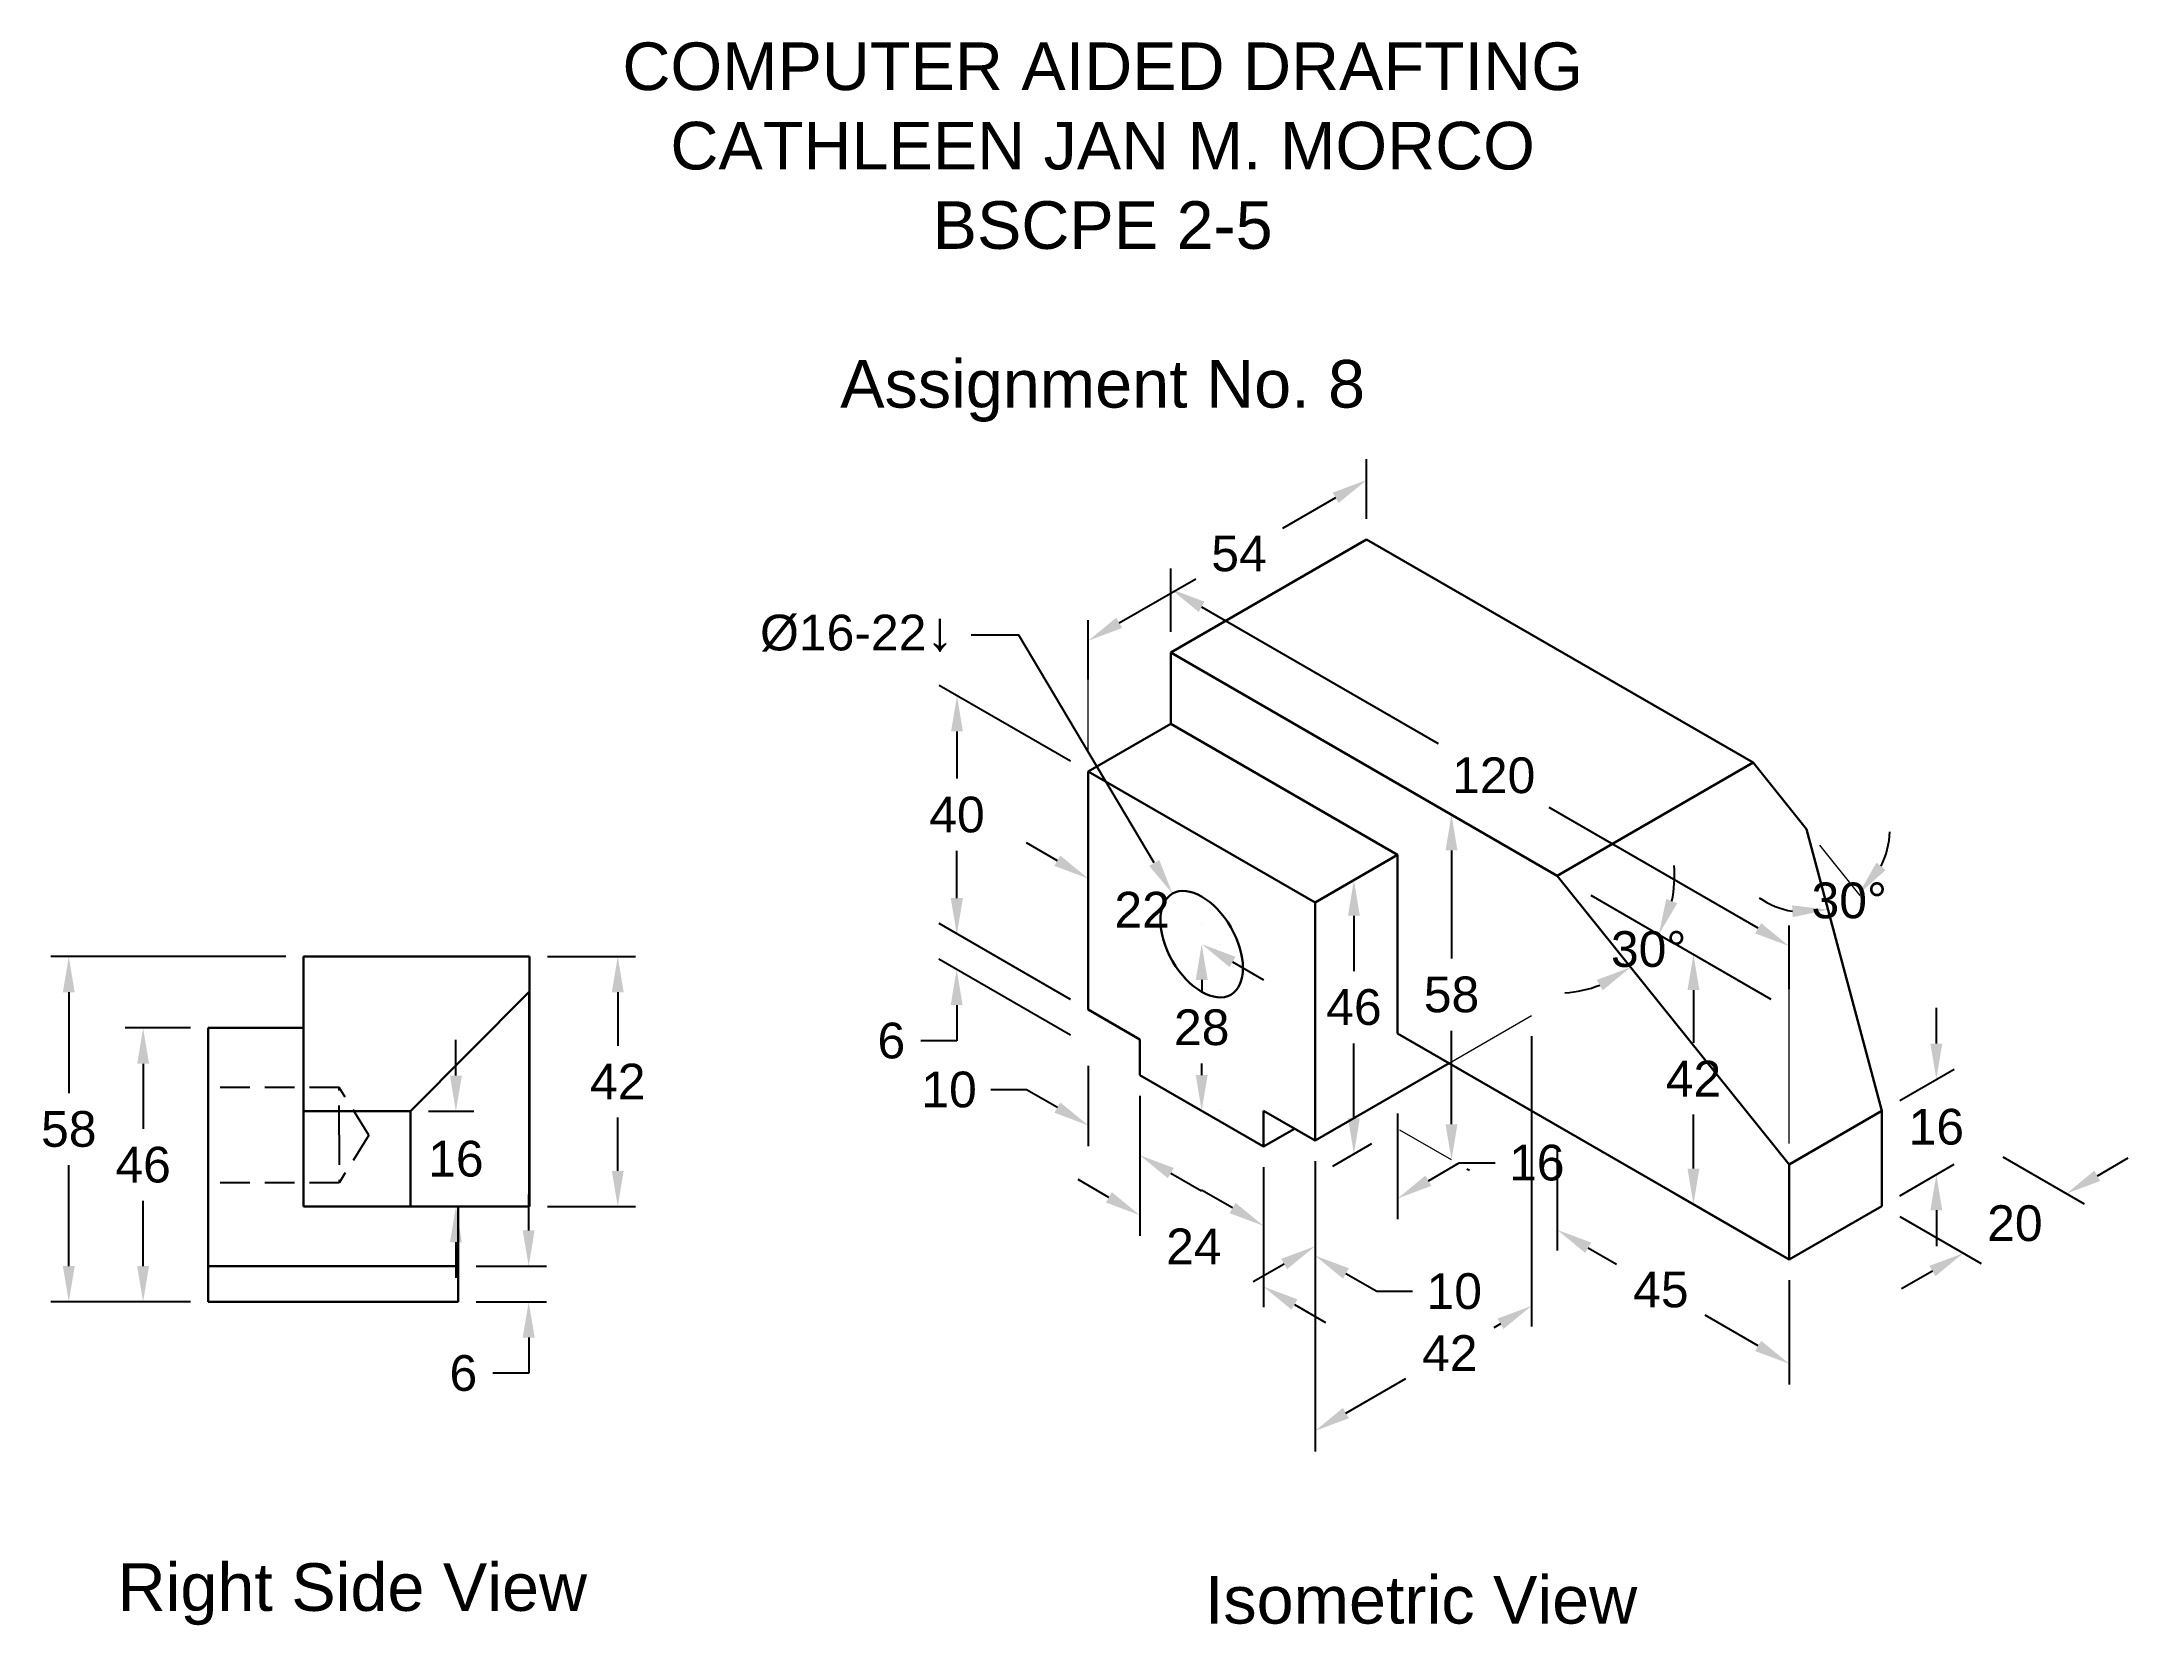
# Model space of a CAD drawing. Header units: millimetres. Extents: x -294 to 57, y -61 to 205.
import ezdxf
from ezdxf import colors
from ezdxf.entities.mleader import LeaderData, LeaderLine
from ezdxf.math import Vec2, Vec3

# ---------------------------------------------------------------- set-up
doc = ezdxf.new("R2010")
doc.units = ezdxf.units.MM
doc.header["$LTSCALE"] = 10
doc.header["$PDMODE"] = 35
doc.linetypes.add('DASHED', pattern=[0.75, 0.5, -0.25])
for name, color, linetype, lineweight in [('dimension', 3, 'Continuous', 13), ('HIDDEN', 2, 'DASHED', 25), ('object', 7, 'Continuous', 30)]:
    doc.layers.add(name, color=color, linetype=linetype, lineweight=lineweight)
doc.styles.get("Standard").update_dxf_attribs({"font": 'arial.ttf'})
doc.dimstyles.new('Copy of ISO-25', dxfattribs={"dimtxt": 6, "dimasz": 6, "dimexe": 3, "dimexo": 3, "dimgap": 3, "dimtad": 0, "dimtih": 1, "dimtoh": 1, "dimdec": 0, "dimzin": 1, "dimdsep": 46, "dimtxsty": 'Standard', "dimcen": 0, "dimadec": 0, "dimazin": 0, "dimtfac": 1, "dimtdec": 0, "dimtofl": 0, "dimtmove": 0, "dimatfit": 3, "dimfxl": 25.4, "dimarcsym": 0})

# ---------------------------------------------------------------- blocks, each defined once
blk = doc.blocks.new('*D2')
at = {"layer": 'Defpoints', "color": 0, "transparency": 16777216}
for p in [(32.91, 19), (46.6, 11.09), (15.59, 9)]:
    blk.add_point(p, dxfattribs=at)
at = {"layer": 'dimension', "color": 0, "lineweight": -2, "transparency": 16777216}
for p, q in [((35.91, 17.27), (49.6, 9.36)), ((51.8, 14.09), (57, 17.09)), ((18.59, 7.27), (32.28, -0.64)), ((24.09, -1.91), (18.89, -4.91))]:
    blk.add_line(p, q, dxfattribs=at)
at = {"layer": 'dimension', "color": 0, "transparency": 16777216}
for points in [[(51.3, 14.96), (52.3, 13.23), (46.6, 11.09)], [(23.59, -1.04), (24.59, -2.77), (29.28, 1.09)]]:
    blk.add_solid(points, dxfattribs=at)
at = {"layer": 'dimension', "color": 0, "transparency": 16777216, "insert": (37.94, 6.09), "char_height": 6, "attachment_point": 5}
blk.add_mtext('20', dxfattribs=at)
blk = doc.blocks.new('*D4')
at = {"layer": 'Defpoints', "color": 0, "transparency": 16777216}
for p in [(-71.01, 121), (-117.78, 103.98), (-117.78, 94)]:
    blk.add_point(p, dxfattribs=at)
at = {"layer": 'dimension', "color": 0, "lineweight": -2, "transparency": 16777216}
for p, q in [((-71.01, 124.46), (-71.01, 134.45)), ((-76.21, 127.98), (-85.16, 122.81)), ((-112.58, 106.98), (-99.73, 114.4)), ((-117.78, 97.46), (-117.78, 107.45))]:
    blk.add_line(p, q, dxfattribs=at)
at = {"layer": 'dimension', "color": 0, "transparency": 16777216}
for points in [[(-76.71, 128.85), (-75.71, 127.12), (-71.01, 130.98)], [(-113.08, 107.85), (-112.08, 106.12), (-117.78, 103.98)]]:
    blk.add_solid(points, dxfattribs=at)
at = {"layer": 'dimension', "color": 0, "transparency": 16777216, "insert": (-92.45, 118.61), "char_height": 6, "attachment_point": 5}
blk.add_mtext('54', dxfattribs=at)
blk = doc.blocks.new('*D5')
at = {"layer": 'Defpoints', "color": 0, "transparency": 16777216}
for p in [(-43.3, 41), (-79.67, 20), (-79.67, -28.77)]:
    blk.add_point(p, dxfattribs=at)
at = {"layer": 'dimension', "color": 0, "lineweight": -2, "transparency": 16777216}
for p, q in [((-43.3, 37.54), (-43.3, -11.23)), ((-79.67, 16.54), (-79.67, -32.23)), ((-48.5, -10.77), (-49.64, -11.43)), ((-74.48, -25.77), (-64.41, -19.96))]:
    blk.add_line(p, q, dxfattribs=at)
at = {"layer": 'dimension', "color": 0, "transparency": 16777216}
for points in [[(-49, -9.9), (-48, -11.63), (-43.3, -7.77)], [(-74.98, -24.9), (-73.98, -26.63), (-79.67, -28.77)]]:
    blk.add_solid(points, dxfattribs=at)
at = {"layer": 'dimension', "color": 0, "transparency": 16777216, "insert": (-57.03, -15.69), "char_height": 6, "attachment_point": 5}
blk.add_mtext('42', dxfattribs=at)
blk = doc.blocks.new('*D6')
at = {"layer": 'Defpoints', "color": 0, "transparency": 16777216}
for p in [(-65.82, 28), (-79.67, 20), (-65.82, 10.26)]:
    blk.add_point(p, dxfattribs=at)
at = {"layer": 'dimension', "color": 0, "lineweight": -2, "transparency": 16777216}
for p, q in [((-65.82, 24.54), (-65.82, 6.8)), ((-79.67, 16.54), (-79.67, -1.2)), ((-60.62, 13.26), (-55.43, 16.26)), ((-55.43, 16.26), (-49.43, 16.26)), ((-84.87, -0.74), (-90.07, -3.74))]:
    blk.add_line(p, q, dxfattribs=at)
at = {"layer": 'dimension', "color": 0, "transparency": 16777216}
for points in [[(-61.12, 14.13), (-60.12, 12.4), (-65.82, 10.26)], [(-85.37, 0.13), (-84.37, -1.6), (-79.67, 2.26)]]:
    blk.add_solid(points, dxfattribs=at)
at = {"layer": 'dimension', "color": 0, "transparency": 16777216, "insert": (-42.41, 16.26), "char_height": 6, "attachment_point": 5}
blk.add_mtext('16', dxfattribs=at)
blk = doc.blocks.new('*D7')
at = {"layer": 'Defpoints', "color": 0, "transparency": 16777216}
for p in [(-117.78, 82), (-139.85, 54.74), (-117.78, 42)]:
    blk.add_point(p, dxfattribs=at)
at = {"layer": 'dimension', "color": 0, "lineweight": -2, "transparency": 16777216}
for p, q in [((-120.78, 83.73), (-142.85, 96.47)), ((-139.85, 88.74), (-139.85, 80.81)), ((-139.85, 60.74), (-139.85, 68.68)), ((-120.78, 43.73), (-142.85, 56.47))]:
    blk.add_line(p, q, dxfattribs=at)
at = {"layer": 'dimension', "color": 0, "transparency": 16777216}
for points in [[(-140.85, 88.74), (-138.85, 88.74), (-139.85, 94.74)], [(-140.85, 60.74), (-138.85, 60.74), (-139.85, 54.74)]]:
    blk.add_solid(points, dxfattribs=at)
at = {"layer": 'dimension', "color": 0, "transparency": 16777216, "insert": (-139.85, 74.74), "char_height": 6, "attachment_point": 5}
blk.add_mtext('40', dxfattribs=at)
blk = doc.blocks.new('*D8')
at = {"layer": 'Defpoints', "color": 0, "transparency": 16777216}
for p in [(-117.78, 64), (-98.73, 53.01), (-98.73, 53)]:
    blk.add_point(p, dxfattribs=at)
at = {"layer": 'dimension', "color": 0, "lineweight": -2, "transparency": 16777216}
for p, q in [((-122.98, 67.01), (-128.17, 70.01)), ((-117.78, 67.46), (-117.78, 67.48)), ((-98.73, 56.46), (-98.73, 56.48)), ((-93.53, 50.01), (-88.33, 47.01))]:
    blk.add_line(p, q, dxfattribs=at)
at = {"layer": 'dimension', "color": 0, "transparency": 16777216}
for points in [[(-122.48, 67.88), (-123.48, 66.15), (-117.78, 64.01)], [(-93.03, 50.88), (-94.03, 49.15), (-98.73, 53.01)]]:
    blk.add_solid(points, dxfattribs=at)
at = {"layer": 'dimension', "color": 0, "transparency": 16777216, "insert": (-108.74, 58.79), "char_height": 6, "attachment_point": 5}
blk.add_mtext('22', dxfattribs=at)
blk = doc.blocks.new('*D9')
at = {"layer": 'Defpoints', "color": 0, "transparency": 16777216}
for p in [(-109.12, 31), (-88.33, 19), (-88.33, -4.53)]:
    blk.add_point(p, dxfattribs=at)
at = {"layer": 'dimension', "color": 0, "lineweight": -2, "transparency": 16777216}
for p, q in [((-109.12, 27.54), (-109.12, 4.01)), ((-88.33, 15.54), (-88.33, -7.99)), ((-114.32, 10.47), (-119.51, 13.47)), ((-83.14, -7.53), (-77.94, -10.53))]:
    blk.add_line(p, q, dxfattribs=at)
at = {"layer": 'dimension', "color": 0, "transparency": 16777216}
for points in [[(-113.82, 11.34), (-114.82, 9.6), (-109.12, 7.47)], [(-82.64, -6.66), (-83.64, -8.4), (-88.33, -4.53)]]:
    blk.add_solid(points, dxfattribs=at)
at = {"layer": 'dimension', "color": 0, "transparency": 16777216, "insert": (-100.04, 2.23), "char_height": 6, "attachment_point": 5}
blk.add_mtext('24', dxfattribs=at)
blk = doc.blocks.new('*D10')
at = {"layer": 'Defpoints', "color": 0, "transparency": 16777216}
for p in [(-139.9, 48.77), (-117.78, 42), (-117.78, 36)]:
    blk.add_point(p, dxfattribs=at)
at = {"layer": 'dimension', "color": 0, "lineweight": -2, "transparency": 16777216}
for p, q in [((-139.9, 60.77), (-139.9, 66.77)), ((-120.78, 43.73), (-142.9, 56.5)), ((-120.78, 37.73), (-142.9, 50.5)), ((-139.9, 42.77), (-139.9, 36.77)), ((-139.9, 36.77), (-145.9, 36.77))]:
    blk.add_line(p, q, dxfattribs=at)
at = {"layer": 'dimension', "color": 0, "transparency": 16777216}
for points in [[(-140.9, 60.77), (-138.9, 60.77), (-139.9, 54.77)], [(-140.9, 42.77), (-138.9, 42.77), (-139.9, 48.77)]]:
    blk.add_solid(points, dxfattribs=at)
at = {"layer": 'dimension', "color": 0, "transparency": 16777216, "insert": (-150.88, 36.77), "char_height": 6, "attachment_point": 5}
blk.add_mtext('6', dxfattribs=at)
blk = doc.blocks.new('*D11')
at = {"layer": 'Defpoints', "color": 0, "transparency": 16777216}
for p in [(-117.78, 36), (-109.12, 31), (-109.12, 17.55)]:
    blk.add_point(p, dxfattribs=at)
at = {"layer": 'dimension', "color": 0, "lineweight": -2, "transparency": 16777216}
for p, q in [((-117.78, 32.54), (-117.78, 19.08)), ((-128.17, 28.55), (-134.17, 28.55)), ((-122.98, 25.55), (-128.17, 28.55)), ((-109.12, 27.54), (-109.12, 14.08)), ((-103.92, 14.55), (-98.73, 11.55))]:
    blk.add_line(p, q, dxfattribs=at)
at = {"layer": 'dimension', "color": 0, "transparency": 16777216}
for points in [[(-122.48, 26.41), (-123.48, 24.68), (-117.78, 22.55)], [(-103.42, 15.41), (-104.42, 13.68), (-109.12, 17.55)]]:
    blk.add_solid(points, dxfattribs=at)
at = {"layer": 'dimension', "color": 0, "transparency": 16777216, "insert": (-141.18, 28.55), "char_height": 6, "attachment_point": 5}
blk.add_mtext('10', dxfattribs=at)
blk = doc.blocks.new('*D12')
at = {"layer": 'Defpoints', "color": 0, "transparency": 16777216}
for p in [(-88.33, 19), (-79.67, 14), (-79.67, 0.68)]:
    blk.add_point(p, dxfattribs=at)
at = {"layer": 'dimension', "color": 0, "lineweight": -2, "transparency": 16777216}
for p, q in [((-88.33, 15.54), (-88.33, 2.22)), ((-93.53, 8.68), (-98.73, 11.68)), ((-79.67, 10.54), (-79.67, -2.78)), ((-74.48, -2.32), (-69.28, -5.32)), ((-69.28, -5.32), (-63.28, -5.32))]:
    blk.add_line(p, q, dxfattribs=at)
at = {"layer": 'dimension', "color": 0, "transparency": 16777216}
for points in [[(-93.03, 9.55), (-94.03, 7.81), (-88.33, 5.68)], [(-73.98, -1.45), (-74.98, -3.19), (-79.67, 0.68)]]:
    blk.add_solid(points, dxfattribs=at)
at = {"layer": 'dimension', "color": 0, "transparency": 16777216, "insert": (-56.28, -5.32), "char_height": 6, "attachment_point": 5}
blk.add_mtext('10', dxfattribs=at)
blk = doc.blocks.new('*D13')
at = {"layer": 'Defpoints', "color": 0, "transparency": 16777216}
for p in [(-98.73, 53), (-98.72, 53), (-98.73, 25)]:
    blk.add_point(p, dxfattribs=at)
at = {"layer": 'dimension', "color": 0, "lineweight": -2, "transparency": 16777216}
for p, q in [((-95.73, 53), (-95.72, 53)), ((-98.72, 47), (-98.72, 45.06)), ((-98.72, 31), (-98.72, 32.94)), ((-95.73, 25), (-95.72, 25))]:
    blk.add_line(p, q, dxfattribs=at)
at = {"layer": 'dimension', "color": 0, "transparency": 16777216}
for points in [[(-99.72, 47), (-97.72, 47), (-98.72, 53)], [(-99.72, 31), (-97.72, 31), (-98.72, 25)]]:
    blk.add_solid(points, dxfattribs=at)
at = {"layer": 'dimension', "color": 0, "transparency": 16777216, "insert": (-98.72, 39), "char_height": 6, "attachment_point": 5}
blk.add_mtext('28', dxfattribs=at)
blk = doc.blocks.new('*D14')
at = {"layer": 'Defpoints', "color": 0, "transparency": 16777216}
for p in [(-38.97, 22.5), (0, 0), (0, -17.49)]:
    blk.add_point(p, dxfattribs=at)
at = {"layer": 'dimension', "color": 0, "lineweight": -2, "transparency": 16777216}
for p, q in [((-38.97, 19.04), (-38.97, 1.54)), ((-33.77, 2.01), (-28.99, -0.75)), ((0, -3.46), (0, -20.96)), ((-5.2, -14.49), (-14.11, -9.34))]:
    blk.add_line(p, q, dxfattribs=at)
at = {"layer": 'dimension', "color": 0, "transparency": 16777216}
for points in [[(-33.27, 2.87), (-34.27, 1.14), (-38.97, 5.01)], [(-4.7, -13.63), (-5.7, -15.36), (0, -17.49)]]:
    blk.add_solid(points, dxfattribs=at)
at = {"layer": 'dimension', "color": 0, "transparency": 16777216, "insert": (-21.55, -5.05), "char_height": 6, "attachment_point": 5}
blk.add_mtext('45', dxfattribs=at)
blk = doc.blocks.new('*D15')
at = {"layer": 'Defpoints', "color": 0, "transparency": 16777216}
for p in [(-16.08, 51.29), (0, 42), (0, 0)]:
    blk.add_point(p, dxfattribs=at)
at = {"layer": 'dimension', "color": 0, "lineweight": -2, "transparency": 16777216}
for p, q in [((-3, 43.73), (-19.08, 53.02)), ((-16.08, 45.29), (-16.08, 36.42)), ((-16.08, 15.29), (-16.08, 24.39)), ((-3, 1.73), (-19.08, 11.02))]:
    blk.add_line(p, q, dxfattribs=at)
at = {"layer": 'dimension', "color": 0, "transparency": 16777216}
for points in [[(-17.08, 45.29), (-15.08, 45.29), (-16.08, 51.29)], [(-17.08, 15.29), (-15.08, 15.29), (-16.08, 9.29)]]:
    blk.add_solid(points, dxfattribs=at)
at = {"layer": 'dimension', "color": 0, "transparency": 16777216, "insert": (-16.08, 30.41), "char_height": 6, "attachment_point": 5}
blk.add_mtext('42', dxfattribs=at)
blk = doc.blocks.new('*D16')
at = {"layer": 'Defpoints', "color": 0, "transparency": 16777216}
for p in [(-38.97, 64.5), (-38.97, 64.5), (-35.94, 62.75), (-24.82, 50.77), (0, 16)]:
    blk.add_point(p, dxfattribs=at)
at = {"layer": 'dimension', "color": 0, "lineweight": -2, "transparency": 16777216}
blk.add_line((-33.34, 61.25), (-19.3, 53.14), dxfattribs=at)
for start, end in [(347.5048, 5.0097), (273.7732, 291.278)]:
    blk.add_arc((-38.97, 64.5), 19.72, start, end, dxfattribs=at)
at = {"layer": 'dimension', "color": 0, "transparency": 16777216}
for points in [[(-18.79, 59.87), (-20.65, 60.6), (-21.9, 54.64)], [(-32.32, 46.99), (-31.32, 45.26), (-26.62, 49.13)]]:
    blk.add_solid(points, dxfattribs=at)
at = {"layer": 'dimension', "color": 0, "transparency": 16777216, "insert": (-23.61, 52.14), "char_height": 6, "attachment_point": 5}
blk.add_mtext('30%%D', dxfattribs=at)
blk = doc.blocks.new('*D17')
at = {"layer": 'Defpoints', "color": 0, "transparency": 16777216}
for p in [(-79.67, 60), (-73.14, 17.77), (-79.67, 14)]:
    blk.add_point(p, dxfattribs=at)
at = {"layer": 'dimension', "color": 0, "lineweight": -2, "transparency": 16777216}
for p, q in [((-76.67, 61.73), (-70.14, 65.51)), ((-73.14, 57.77), (-73.14, 48.46)), ((-73.14, 23.77), (-73.14, 36.33)), ((-76.67, 15.73), (-70.14, 19.51))]:
    blk.add_line(p, q, dxfattribs=at)
at = {"layer": 'dimension', "color": 0, "transparency": 16777216}
for points in [[(-74.14, 57.77), (-72.14, 57.77), (-73.14, 63.77)], [(-74.14, 23.77), (-72.14, 23.77), (-73.14, 17.77)]]:
    blk.add_solid(points, dxfattribs=at)
at = {"layer": 'dimension', "color": 0, "transparency": 16777216, "insert": (-73.14, 42.4), "char_height": 6, "attachment_point": 5}
blk.add_mtext('46', dxfattribs=at)
blk = doc.blocks.new('*D18')
at = {"layer": 'Defpoints', "color": 0, "transparency": 16777216}
for p in [(15.59, 25), (24.74, 14.29), (15.59, 9)]:
    blk.add_point(p, dxfattribs=at)
at = {"layer": 'dimension', "color": 0, "lineweight": -2, "transparency": 16777216}
for p, q in [((24.74, 36.29), (24.74, 42.29)), ((18.59, 26.73), (27.74, 32.02)), ((18.59, 10.73), (27.74, 16.02)), ((24.74, 8.29), (24.74, 2.29))]:
    blk.add_line(p, q, dxfattribs=at)
at = {"layer": 'dimension', "color": 0, "transparency": 16777216}
for points in [[(23.74, 36.29), (25.74, 36.29), (24.74, 30.29)], [(23.74, 8.29), (25.74, 8.29), (24.74, 14.29)]]:
    blk.add_solid(points, dxfattribs=at)
at = {"layer": 'dimension', "color": 0, "transparency": 16777216, "insert": (24.74, 22.29), "char_height": 6, "attachment_point": 5}
blk.add_mtext('16', dxfattribs=at)
blk = doc.blocks.new('*D19')
at = {"layer": 'Defpoints', "color": 0, "transparency": 16777216}
for p in [(-57.16, 75), (-57.16, 17), (-56.74, 16.76)]:
    blk.add_point(p, dxfattribs=at)
at = {"layer": 'dimension', "color": 0, "lineweight": -2, "transparency": 16777216}
for p, q in [((-54.16, 73.27), (-53.74, 73.03)), ((-56.74, 68.76), (-56.74, 50.58)), ((-56.74, 22.76), (-56.74, 38.45)), ((-54.16, 15.27), (-53.74, 15.03))]:
    blk.add_line(p, q, dxfattribs=at)
at = {"layer": 'dimension', "color": 0, "transparency": 16777216}
for points in [[(-57.74, 68.76), (-55.74, 68.76), (-56.74, 74.76)], [(-57.74, 22.76), (-55.74, 22.76), (-56.74, 16.76)]]:
    blk.add_solid(points, dxfattribs=at)
at = {"layer": 'dimension', "color": 0, "transparency": 16777216, "insert": (-56.74, 44.52), "char_height": 6, "attachment_point": 5}
blk.add_mtext('58', dxfattribs=at)
blk = doc.blocks.new('*D20')
at = {"layer": 'Defpoints', "color": 0, "transparency": 16777216}
for p in [(2.91, 72.33), (5.1, 69.61), (11.88, 61.17), (8.37, 59.43), (15.59, 25)]:
    blk.add_point(p, dxfattribs=at)
at = {"layer": 'dimension', "color": 0, "lineweight": -2, "transparency": 16777216}
for start, end in [(333.5089, 358.235), (235.5428, 260.2688)]:
    blk.add_arc((2.91, 72.33), 14.01, start, end, dxfattribs=at)
at = {"layer": 'dimension', "color": 0, "transparency": 16777216}
for points in [[(16.23, 65.46), (14.67, 66.71), (11.69, 61.41)], [(0.5, 59.52), (0.59, 57.53), (6.54, 58.8)]]:
    blk.add_solid(points, dxfattribs=at)
at = {"layer": 'dimension', "color": 0, "transparency": 16777216, "insert": (10.1, 60.31), "char_height": 6, "attachment_point": 5}
blk.add_mtext('30%%D', dxfattribs=at)
blk = doc.blocks.new('*D21')
at = {"layer": 'Defpoints', "color": 0, "transparency": 16777216}
for p in [(-103.92, 102), (0, 52.67), (0, 42)]:
    blk.add_point(p, dxfattribs=at)
at = {"layer": 'dimension', "color": 0, "lineweight": -2, "transparency": 16777216}
for p, q in [((-103.92, 105.46), (-103.92, 116.13)), ((-98.73, 109.67), (-58.98, 86.72)), ((-5.2, 55.67), (-40.31, 75.94)), ((0, 45.46), (0, 56.13))]:
    blk.add_line(p, q, dxfattribs=at)
at = {"layer": 'dimension', "color": 0, "transparency": 16777216}
for points in [[(-98.23, 110.53), (-99.23, 108.8), (-103.92, 112.67)], [(-4.7, 56.53), (-5.7, 54.8), (0, 52.67)]]:
    blk.add_solid(points, dxfattribs=at)
at = {"layer": 'dimension', "color": 0, "transparency": 16777216, "insert": (-49.65, 81.33), "char_height": 6, "attachment_point": 5}
blk.add_mtext('120', dxfattribs=at)
blk = doc.blocks.new('*D23')
at = {"layer": 'Defpoints', "color": 0, "transparency": 16777216}
for p in [(-289.12, 50.92), (-249.67, 50.92), (-265.67, -7.08)]:
    blk.add_point(p, dxfattribs=at)
at = {"layer": 'dimension', "color": 0, "lineweight": -2, "transparency": 16777216}
for p, q in [((-252.67, 50.92), (-292.12, 50.92)), ((-289.12, 44.92), (-289.12, 27.98)), ((-289.12, -1.08), (-289.12, 15.86)), ((-268.67, -7.08), (-292.12, -7.08))]:
    blk.add_line(p, q, dxfattribs=at)
at = {"layer": 'dimension', "color": 0, "transparency": 16777216}
for points in [[(-290.12, 44.92), (-288.12, 44.92), (-289.12, 50.92)], [(-290.12, -1.08), (-288.12, -1.08), (-289.12, -7.08)]]:
    blk.add_solid(points, dxfattribs=at)
at = {"layer": 'dimension', "color": 0, "transparency": 16777216, "insert": (-289.12, 21.92), "char_height": 6, "attachment_point": 5}
blk.add_mtext('58', dxfattribs=at)
blk = doc.blocks.new('*D24')
at = {"layer": 'Defpoints', "color": 0, "transparency": 16777216}
for p in [(-265.67, 38.92), (-276.63, -7.08), (-265.67, -7.08)]:
    blk.add_point(p, dxfattribs=at)
at = {"layer": 'dimension', "color": 0, "lineweight": -2, "transparency": 16777216}
for p, q in [((-268.67, 38.92), (-279.63, 38.92)), ((-276.63, 32.92), (-276.63, 21.98)), ((-276.63, -1.08), (-276.63, 9.86)), ((-268.67, -7.08), (-279.63, -7.08))]:
    blk.add_line(p, q, dxfattribs=at)
at = {"layer": 'dimension', "color": 0, "transparency": 16777216}
for points in [[(-277.63, 32.92), (-275.63, 32.92), (-276.63, 38.92)], [(-277.63, -1.08), (-275.63, -1.08), (-276.63, -7.08)]]:
    blk.add_solid(points, dxfattribs=at)
at = {"layer": 'dimension', "color": 0, "transparency": 16777216, "insert": (-276.63, 15.92), "char_height": 6, "attachment_point": 5}
blk.add_mtext('46', dxfattribs=at)
blk = doc.blocks.new('*D25')
at = {"layer": 'Defpoints', "color": 0, "transparency": 16777216}
for p in [(-231.67, 24.92), (-231.67, 8.92), (-224.06, 8.92)]:
    blk.add_point(p, dxfattribs=at)
at = {"layer": 'dimension', "color": 0, "lineweight": -2, "transparency": 16777216}
for p, q in [((-224.06, 30.92), (-224.06, 36.92)), ((-228.67, 24.92), (-221.06, 24.92)), ((-228.67, 8.92), (-221.06, 8.92)), ((-224.06, 2.92), (-224.06, -3.08))]:
    blk.add_line(p, q, dxfattribs=at)
at = {"layer": 'dimension', "color": 0, "transparency": 16777216}
for points in [[(-225.06, 30.92), (-223.06, 30.92), (-224.06, 24.92)], [(-225.06, 2.92), (-223.06, 2.92), (-224.06, 8.92)]]:
    blk.add_solid(points, dxfattribs=at)
at = {"layer": 'dimension', "color": 0, "transparency": 16777216, "insert": (-224.06, 16.92), "char_height": 6, "attachment_point": 5}
blk.add_mtext('16', dxfattribs=at)
blk = doc.blocks.new('*D26')
at = {"layer": 'Defpoints', "color": 0, "transparency": 16777216}
for p in [(-223.67, -1.08), (-223.67, -7.08), (-211.83, -7.08)]:
    blk.add_point(p, dxfattribs=at)
at = {"layer": 'dimension', "color": 0, "lineweight": -2, "transparency": 16777216}
for p, q in [((-211.83, 4.92), (-211.83, 10.92)), ((-220.67, -1.08), (-208.83, -1.08)), ((-220.67, -7.08), (-208.83, -7.08)), ((-211.83, -13.08), (-211.83, -19.08)), ((-211.83, -19.08), (-217.83, -19.08))]:
    blk.add_line(p, q, dxfattribs=at)
at = {"layer": 'dimension', "color": 0, "transparency": 16777216}
for points in [[(-212.83, 4.92), (-210.83, 4.92), (-211.83, -1.08)], [(-212.83, -13.08), (-210.83, -13.08), (-211.83, -7.08)]]:
    blk.add_solid(points, dxfattribs=at)
at = {"layer": 'dimension', "color": 0, "transparency": 16777216, "insert": (-222.81, -19.08), "char_height": 6, "attachment_point": 5}
blk.add_mtext('6', dxfattribs=at)
blk = doc.blocks.new('*D27')
at = {"layer": 'Defpoints', "color": 0, "transparency": 16777216}
for p in [(-211.67, 50.92), (-211.67, 8.92), (-196.86, 8.92)]:
    blk.add_point(p, dxfattribs=at)
at = {"layer": 'dimension', "color": 0, "lineweight": -2, "transparency": 16777216}
for p, q in [((-208.67, 50.92), (-193.86, 50.92)), ((-196.86, 44.92), (-196.86, 35.93)), ((-196.86, 14.92), (-196.86, 23.91)), ((-208.67, 8.92), (-193.86, 8.92))]:
    blk.add_line(p, q, dxfattribs=at)
at = {"layer": 'dimension', "color": 0, "transparency": 16777216}
for points in [[(-197.86, 44.92), (-195.86, 44.92), (-196.86, 50.92)], [(-197.86, 14.92), (-195.86, 14.92), (-196.86, 8.92)]]:
    blk.add_solid(points, dxfattribs=at)
at = {"layer": 'dimension', "color": 0, "transparency": 16777216, "insert": (-196.86, 29.92), "char_height": 6, "attachment_point": 5}
blk.add_mtext('42', dxfattribs=at)

msp = doc.modelspace()

# ---------------------------------------------------------------- linework, layer by layer
at = {"layer": 'dimension'}
for p, q in [((-117.78, 85.5), (-117.78, 100)), ((5.1, 69.61), (11.88, 61.17)), ((0, 19.5), (0, 50.8)), ((-211.83, 8.92), (-211.83, 44.92)), ((-57.16, 33), (-43.3, 41)), ((-56.74, 16.76), (-65.4, 21.76))]:
    msp.add_line(p, q, dxfattribs=at)
at = {"layer": 'HIDDEN'}
for p, q in [((-243.67, 28.92), (-265.67, 28.92)), ((-243.67, 20.92), (-243.67, 28.92)), ((-238.67, 20.92), (-243.67, 28.92)), ((-243.67, 20.92), (-243.67, 12.92)), ((-238.67, 20.92), (-243.67, 12.92)), ((-243.67, 12.92), (-265.67, 12.92))]:
    msp.add_line(p, q, dxfattribs=at)
at = {"layer": 'object'}
for p, q in [((-103.92, 102), (-71.01, 121)), ((-71.01, 121), (-6.06, 83.5)), ((-103.92, 102), (-38.97, 64.5)), ((-103.92, 102), (-103.92, 90)), ((-103.92, 90), (-117.78, 82)), ((-103.92, 90), (-65.82, 68)), ((-117.78, 82), (-79.67, 60)), ((-117.78, 82), (-117.78, 42)), ((-38.97, 64.5), (-6.06, 83.5)), ((-6.06, 83.5), (2.91, 72.33)), ((2.91, 72.33), (15.59, 25)), ((-65.82, 68), (-79.67, 60)), ((-65.82, 68), (-65.82, 38)), ((-38.97, 64.5), (0, 16)), ((-79.67, 60), (-79.67, 20)), ((-249.67, 50.92), (-249.67, 8.92)), ((-249.67, 50.92), (-211.67, 50.92)), ((-211.67, 50.92), (-211.67, 8.92)), ((-211.83, 44.92), (-231.67, 24.92)), ((-249.67, 38.92), (-265.67, 38.92)), ((-265.67, 38.92), (-265.67, -7.08)), ((-117.78, 42), (-109.12, 37)), ((-109.12, 37), (-109.12, 31)), ((0, 0), (-65.82, 38)), ((-79.67, 20), (-57.16, 33)), ((-109.12, 31), (-88.33, 19)), ((-249.67, 24.92), (-231.67, 24.92)), ((-231.67, 24.92), (-231.67, 8.92)), ((-79.67, 20), (-88.33, 25)), ((-88.33, 25), (-88.33, 19)), ((15.59, 25), (0, 16)), ((15.59, 9), (15.59, 25)), ((-88.33, 19), (-83.14, 22)), ((0, 0), (0, 16)), ((-211.67, 8.92), (-249.67, 8.92)), ((-223.67, -7.08), (-223.67, 8.92)), ((0, 0), (15.59, 9)), ((-265.67, -1.08), (-223.67, -1.08)), ((-265.67, -7.08), (-223.67, -7.08))]:
    msp.add_line(p, q, dxfattribs=at)
msp.add_ellipse((-98.73, 53), major_axis=(4.9, -8.49), ratio=0.57735, dxfattribs=at)

# ---------------------------------------------------------------- texts
at = {"layer": 'object', "char_height": 8, "attachment_point": 1}
for s, insert in [('\\pxqc;{\\C0;COMPUTER AIDED DRAFTING\\PCATHLEEN JAN M. MORCO\\PBSCPE 2-5\\P\\PAssignment No. 8}', (-205.74, 204.48)), ('\\pxqc;{\\C0;Right Side View}', (-331.84, -51)), ('\\pxqc;{\\C0;Isometric View}', (-152.23, -53.14))]:
    msp.add_mtext_dynamic_manual_height_columns(s, width=180.7399, gutter_width=317.5, heights=[69.13], dxfattribs=dict(at, insert=insert))

# ---------------------------------------------------------------- dimensions: what is measured, and where the dimension line sits
at = {"layer": 'dimension'}
for base, p1, p2, angle, picture, middle in [((-117.78, 103.98), (-71.01, 121), (-117.78, 94), 210, '*D4', (-92.45, 118.61)), ((0, 52.67), (-103.92, 102), (0, 42), 330, '*D21', (-49.65, 81.33)), ((-56.74, 16.76), (-57.16, 75), (-57.16, 17), 270, '*D19', (-56.74, 44.52)), ((-139.9, 48.77), (-117.78, 42), (-117.78, 36), 270, '*D10', (-150.88, 36.77)), ((-98.73, 53.01), (-117.78, 64), (-98.73, 53), 329.9996, '*D8', (-108.74, 58.79)), ((-73.14, 17.77), (-79.67, 60), (-79.67, 14), 270, '*D17', (-73.14, 42.4)), ((-98.72, 53), (-98.73, 25), (-98.73, 53), 90, '*D13', (-98.72, 39)), ((-16.08, 51.29), (0, 0), (0, 42), 90, '*D15', (-16.08, 30.41)), ((-79.67, -28.77), (-43.3, 41), (-79.67, 20), 210, '*D5', (-57.03, -15.69)), ((-109.12, 17.55), (-117.78, 36), (-109.12, 31), 330, '*D11', (-141.18, 28.55)), ((-88.33, -4.53), (-109.12, 31), (-88.33, 19), 330, '*D9', (-100.04, 2.23)), ((0, -17.49), (-38.97, 22.5), (0, 0), 330, '*D14', (-21.55, -5.05)), ((-79.67, 0.68), (-88.33, 19), (-79.67, 14), 330, '*D12', (-56.28, -5.32))]:
    dim = msp.add_linear_dim(base=base, p1=p1, p2=p2, angle=angle, dimstyle='Copy of ISO-25', dxfattribs=at)
    dim.commit()
    dim.dimension.update_dxf_attribs({"geometry": picture, "text_midpoint": middle, "dimtype": 161})
for p1, p2, distance, picture, middle in [((-117.78, 82), (-117.78, 42), -22.07, '*D7', (-139.85, 74.74)), ((15.59, 25), (15.59, 9), 9.15, '*D18', (24.74, 22.29)), ((-79.67, 20), (-65.82, 28), -15.36, '*D6', (-42.41, 16.26)), ((15.59, 9), (32.91, 19), -13.7, '*D2', (37.94, 6.09))]:
    dim = msp.add_aligned_dim(p1=p1, p2=p2, distance=distance, dimstyle='Copy of ISO-25', dxfattribs=at)
    dim.commit()
    dim.dimension.update_dxf_attribs({"geometry": picture, "text_midpoint": middle})
for base, line1, line2, picture, middle in [((8.37, 59.43), ((2.91, 72.33), (15.59, 25)), ((5.1, 69.61), (11.88, 61.17)), '*D20', (10.1, 60.31)), ((-24.82, 50.77), ((-38.97, 64.5), (0, 16)), ((-38.97, 64.5), (-35.94, 62.75)), '*D16', (-23.61, 52.14))]:
    dim = msp.add_angular_dim_2l(base=base, line1=line1, line2=line2, text='30%%D', dimstyle='Copy of ISO-25', dxfattribs=at)
    dim.commit()
    dim.dimension.update_dxf_attribs({"geometry": picture, "text_midpoint": middle, "dimtype": 162})
for base, p1, p2, picture, middle in [((-289.12, 50.92), (-265.67, -7.08), (-249.67, 50.92), '*D23', (-289.12, 21.92)), ((-196.86, 8.92), (-211.67, 50.92), (-211.67, 8.92), '*D27', (-196.86, 29.92)), ((-276.63, -7.08), (-265.67, 38.92), (-265.67, -7.08), '*D24', (-276.63, 15.92)), ((-224.06, 8.92), (-231.67, 24.92), (-231.67, 8.92), '*D25', (-224.06, 16.92)), ((-211.83, -7.08), (-223.67, -1.08), (-223.67, -7.08), '*D26', (-222.81, -19.08))]:
    dim = msp.add_linear_dim(base=base, p1=p1, p2=p2, angle=90, dimstyle='Copy of ISO-25', dxfattribs=at)
    dim.commit()
    dim.dimension.update_dxf_attribs({"geometry": picture, "text_midpoint": middle})

# ---------------------------------------------------------------- leaders
ml = msp.add_multileader_mtext('Standard', dxfattribs=at)
ml.set_content('%%C16-22{\\H1.08333x;↓}', color=256)
ml.set_leader_properties(linetype='Continuous')
ml.build(insert=Vec2(0, 0))
ml.multileader.update_dxf_attribs({"arrow_head_size": 6})
ctx = ml.context
ctx.base_point, ctx.char_height, ctx.arrow_head_size, ctx.landing_gap_size, ctx.plane_origin = Vec3(-174.94, 104.9), 6, 6, 3, Vec3(-103.63, 61.49)
ctx.text_align_type = 2
notes = []
notes.append((ctx, [(0, (1, 1, 0), (-129.45, 104.9), (-1, 0), 8, [(0, [(-103.63, 61.49)], 0, [])])]))
ctx.mtext.insert, ctx.mtext.alignment, ctx.mtext.flow_direction = Vec3(-140.45, 108.85), 3, 5
for ctx, leaders in notes:
    for number, flags, end, landing, length, lines in leaders:
        leader = LeaderData()
        leader.index, (leader.has_last_leader_line, leader.has_dogleg_vector, leader.attachment_direction) = number, flags
        leader.last_leader_point, leader.dogleg_vector, leader.dogleg_length = Vec3(end), Vec3(landing), length
        for number, points, colour, breaks in lines:
            line = LeaderLine()
            line.index, line.vertices, line.color, line.breaks = number, Vec3.list(points), colors.encode_raw_color(colour), breaks
            leader.lines.append(line)
        ctx.leaders.append(leader)

doc.saveas('drawing.dxf')
